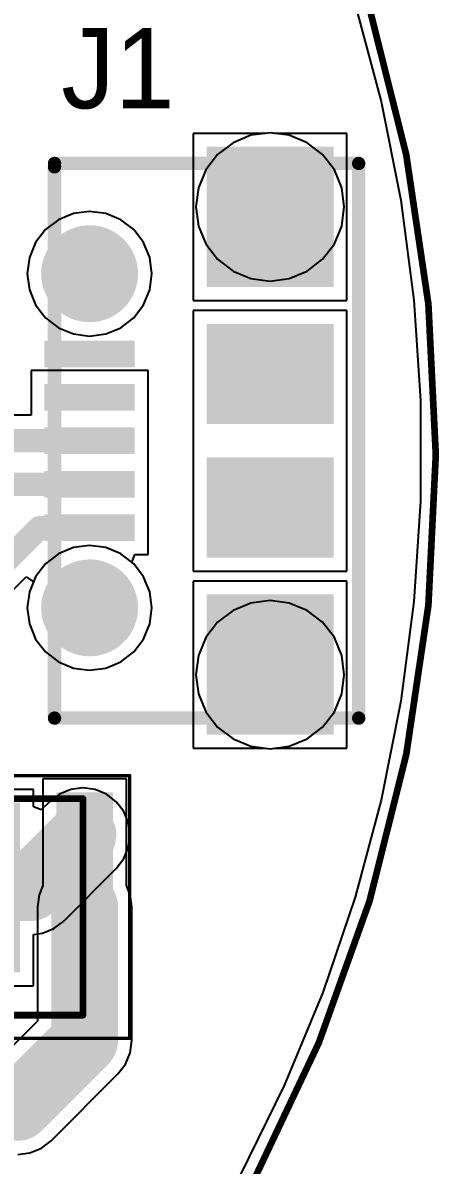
# Model space of a CAD drawing. Header units: millimetres. Extents: x 4.72 to 6.55, y 1.73 to 3.54.
# Drawn here: x 6.301 to 6.546, y 2.217 to 2.89 of the extents above; entities that cross this region are included whole.
import ezdxf

# ---------------------------------------------------------------- set-up
doc = ezdxf.new("R2010")
doc.units = ezdxf.units.MM
doc.header["$MEASUREMENT"] = 0
for name, color, linetype in [('BottomLayer', 5, 'Continuous'), ('BottomOverlay', 54, 'Continuous'), ('BottomPaste', 16, 'Continuous'), ('BottomSolder', 6, 'Continuous'), ('ConnectLayer', 7, 'Continuous'), ('Mechanical1', 6, 'Continuous'), ('Mechanical15', 56, 'Continuous'), ('Mechanical20', 56, 'Continuous'), ('MultiLayer', 9, 'Continuous'), ('PadHoleLayer', 156, 'Continuous'), ('TopLayer', 1, 'Continuous'), ('TopOverlay', 2, 'Continuous'), ('TopPaste', 8, 'Continuous'), ('TopSolder', 216, 'Continuous'), ('ViaHoleLayer', 16, 'Continuous')]:
    doc.layers.add(name, color=color, linetype=linetype)

# ---------------------------------------------------------------- blocks, each defined once
blk = doc.blocks.new('1050170001_32')
at = {"layer": 'BottomLayer'}
for points, const_width in [([(-0.1127, 0.1063, 1), (-0.08415, 0.1063, 1)], 0.02854), ([(0.08415, 0.1063, 1), (0.1127, 0.1063, 1)], 0.02854), ([(-0.15551, 0, 1), (-0.12008, 0, 1)], 0.03543), ([(0.12008, 0, 1), (0.15551, 0, 1)], 0.03543)]:
    blk.add_lwpolyline(points, format="xyb", close=True, dxfattribs=dict(at, const_width=const_width))
at = {"layer": 'BottomSolder'}
for points, const_width in [([(-0.1127, 0.1063, 1), (-0.08415, 0.1063, 1)], 0.02854), ([(0.08415, 0.1063, 1), (0.1127, 0.1063, 1)], 0.02854), ([(-0.15551, 0, 1), (-0.12008, 0, 1)], 0.03543), ([(0.12008, 0, 1), (0.15551, 0, 1)], 0.03543)]:
    blk.add_lwpolyline(points, format="xyb", close=True, dxfattribs=dict(at, const_width=const_width))
at = {"layer": 'Mechanical15', "const_width": 0.00787}
for points in [[(-0.16338, 0.12697), (0.16142, 0.12697)], [(-0.16338, 0.12697), (-0.16338, -0.05217)], [(0.16339, 0.12697), (0.16339, -0.05217)], [(-0.16338, -0.05217), (0.16339, -0.05217)]]:
    blk.add_lwpolyline(points, dxfattribs=at)
at = {"layer": 'Mechanical15', "const_width": 0.00394}
for points in [[(-0.16535, 0.12697, 1), (-0.16142, 0.12697, 1)], [(-0.16535, 0.12697, 1), (-0.16142, 0.12697, 1)], [(0.15945, 0.12697, 1), (0.16339, 0.12697, 1)], [(0.16142, 0.12697, 1), (0.16535, 0.12697, 1)], [(-0.16535, -0.05217, 1), (-0.16142, -0.05217, 1)], [(-0.16535, -0.05217, 1), (-0.16142, -0.05217, 1)], [(0.16142, -0.05217, 1), (0.16535, -0.05217, 1)], [(0.16142, -0.05217, 1), (0.16535, -0.05217, 1)]]:
    blk.add_lwpolyline(points, format="xyb", close=True, dxfattribs=at)
at = {"layer": 'MultiLayer'}
for points, const_width in [([(-0.1127, 0.1063, 1), (-0.08415, 0.1063, 1)], 0.02854), ([(0.08415, 0.1063, 1), (0.1127, 0.1063, 1)], 0.02854), ([(-0.15551, 0, 1), (-0.12008, 0, 1)], 0.03543), ([(0.12008, 0, 1), (0.15551, 0, 1)], 0.03543)]:
    blk.add_lwpolyline(points, format="xyb", close=True, dxfattribs=dict(at, const_width=const_width))
at = {"layer": 'PadHoleLayer'}
for points, const_width in [([(-0.10679, 0.1063, 1), (-0.09006, 0.1063, 1)], 0.01673), ([(0.09006, 0.1063, 1), (0.10679, 0.1063, 1)], 0.01673), ([(-0.15157, 0, 1), (-0.12402, 0, 1)], 0.02756), ([(0.12402, 0, 1), (0.15157, 0, 1)], 0.02756)]:
    blk.add_lwpolyline(points, format="xyb", close=True, dxfattribs=dict(at, const_width=const_width))
at = {"layer": 'TopLayer'}
for points, const_width in [([(-0.1127, 0.1063, 1), (-0.08415, 0.1063, 1)], 0.02854), ([(0.08415, 0.1063, 1), (0.1127, 0.1063, 1)], 0.02854), ([(-0.15551, 0, 1), (-0.12008, 0, 1)], 0.03543), ([(0.12008, 0, 1), (0.15551, 0, 1)], 0.03543)]:
    blk.add_lwpolyline(points, format="xyb", close=True, dxfattribs=dict(at, const_width=const_width))
for points in [[(-0.05905, 0.07972), (-0.04331, 0.07972), (-0.05905, 0.13287), (-0.04331, 0.13287)], [(-0.03346, 0.07972), (-0.01772, 0.07972), (-0.03346, 0.13287), (-0.01772, 0.13287)], [(-0.00787, 0.07972), (0.00787, 0.07972), (-0.00787, 0.13287), (0.00787, 0.13287)], [(0.01772, 0.07972), (0.03347, 0.07972), (0.01772, 0.13287), (0.03347, 0.13287)], [(0.04331, 0.07972), (0.05906, 0.07972), (0.04331, 0.13287), (0.05906, 0.13287)], [(-0.09055, 0.0374), (-0.17323, 0.0374), (-0.09055, -0.0374), (-0.17323, -0.0374)], [(-0.0689, -0.0374), (-0.00984, -0.0374), (-0.0689, 0.0374), (-0.00984, 0.0374)], [(0.0689, 0.0374), (0.00984, 0.0374), (0.0689, -0.0374), (0.00984, -0.0374)], [(0.09055, -0.0374), (0.17323, -0.0374), (0.09055, 0.0374), (0.17323, 0.0374)]]:
    blk.add_solid(points, dxfattribs=at)
at = {"layer": 'TopPaste'}
for points in [[(-0.05905, 0.07972), (-0.04331, 0.07972), (-0.05905, 0.13287), (-0.04331, 0.13287)], [(-0.03346, 0.07972), (-0.01772, 0.07972), (-0.03346, 0.13287), (-0.01772, 0.13287)], [(-0.00787, 0.07972), (0.00787, 0.07972), (-0.00787, 0.13287), (0.00787, 0.13287)], [(0.01772, 0.07972), (0.03347, 0.07972), (0.01772, 0.13287), (0.03347, 0.13287)], [(0.04331, 0.07972), (0.05906, 0.07972), (0.04331, 0.13287), (0.05906, 0.13287)], [(-0.09055, 0.0374), (-0.17323, 0.0374), (-0.09055, -0.0374), (-0.17323, -0.0374)], [(-0.0689, -0.0374), (-0.00984, -0.0374), (-0.0689, 0.0374), (-0.00984, 0.0374)], [(0.0689, 0.0374), (0.00984, 0.0374), (0.0689, -0.0374), (0.00984, -0.0374)], [(0.09055, -0.0374), (0.17323, -0.0374), (0.09055, 0.0374), (0.17323, 0.0374)]]:
    blk.add_solid(points, dxfattribs=at)
at = {"layer": 'TopSolder'}
for points, const_width in [([(-0.1127, 0.1063, 1), (-0.08415, 0.1063, 1)], 0.02854), ([(0.08415, 0.1063, 1), (0.1127, 0.1063, 1)], 0.02854), ([(-0.15551, 0, 1), (-0.12008, 0, 1)], 0.03543), ([(0.12008, 0, 1), (0.15551, 0, 1)], 0.03543)]:
    blk.add_lwpolyline(points, format="xyb", close=True, dxfattribs=dict(at, const_width=const_width))
for points in [[(-0.05905, 0.07972), (-0.04331, 0.07972), (-0.05905, 0.13287), (-0.04331, 0.13287)], [(-0.03346, 0.07972), (-0.01772, 0.07972), (-0.03346, 0.13287), (-0.01772, 0.13287)], [(-0.00787, 0.07972), (0.00787, 0.07972), (-0.00787, 0.13287), (0.00787, 0.13287)], [(0.01772, 0.07972), (0.03347, 0.07972), (0.01772, 0.13287), (0.03347, 0.13287)], [(0.04331, 0.07972), (0.05906, 0.07972), (0.04331, 0.13287), (0.05906, 0.13287)], [(-0.09055, 0.0374), (-0.17323, 0.0374), (-0.09055, -0.0374), (-0.17323, -0.0374)], [(-0.0689, -0.0374), (-0.00984, -0.0374), (-0.0689, 0.0374), (-0.00984, 0.0374)], [(0.0689, 0.0374), (0.00984, 0.0374), (0.0689, -0.0374), (0.00984, -0.0374)], [(0.09055, -0.0374), (0.17323, -0.0374), (0.09055, 0.0374), (0.17323, 0.0374)]]:
    blk.add_solid(points, dxfattribs=at)
blk = doc.blocks.new('FUSC4632X85N_33')
at = {"layer": 'Mechanical15', "const_width": 0.00394}
for points in [[(-0.08957, 0.06378), (-0.08957, -0.06378)], [(0.08957, 0.06378), (-0.08957, 0.06378)], [(0.08957, 0.06378), (0.08957, -0.06378)], [(0.08957, -0.06378), (-0.08957, -0.06378)]]:
    blk.add_lwpolyline(points, dxfattribs=at)
at = {"layer": 'Mechanical15', "const_width": 0.00197}
for points in [[(-0.09055, 0.06378, 1), (-0.08858, 0.06378, 1)], [(-0.09055, 0.06378, 1), (-0.08858, 0.06378, 1)], [(0.08858, 0.06378, 1), (0.09055, 0.06378, 1)], [(0.08858, 0.06378, 1), (0.09055, 0.06378, 1)], [(-0.09055, -0.06378, 1), (-0.08858, -0.06378, 1)], [(-0.09055, -0.06378, 1), (-0.08858, -0.06378, 1)], [(0.08858, -0.06378, 1), (0.09055, -0.06378, 1)], [(0.08858, -0.06378, 1), (0.09055, -0.06378, 1)]]:
    blk.add_lwpolyline(points, format="xyb", close=True, dxfattribs=at)
at = {"layer": 'Mechanical20', "const_width": 0.00197}
for points in [[(-0.11713, 0.07736), (-0.11713, -0.07736)], [(0.11713, 0.07736), (-0.11713, 0.07736)], [(0.11713, 0.07736), (0.11713, -0.07736)], [(0.11713, -0.07736), (-0.11713, -0.07736)]]:
    blk.add_lwpolyline(points, dxfattribs=at)
at = {"layer": 'Mechanical20', "const_width": 0.000984}
for points in [[(-0.11762, 0.07736, 1), (-0.11663, 0.07736, 1)], [(-0.11762, 0.07736, 1), (-0.11663, 0.07736, 1)], [(0.11663, 0.07736, 1), (0.11762, 0.07736, 1)], [(0.11663, 0.07736, 1), (0.11762, 0.07736, 1)], [(-0.11762, -0.07736, 1), (-0.11663, -0.07736, 1)], [(-0.11762, -0.07736, 1), (-0.11663, -0.07736, 1)], [(0.11663, -0.07736, 1), (0.11762, -0.07736, 1)], [(0.11663, -0.07736, 1), (0.11762, -0.07736, 1)]]:
    blk.add_lwpolyline(points, format="xyb", close=True, dxfattribs=at)
at = {"layer": 'TopLayer'}
for points in [[(-0.07382, -0.06752), (-0.07382, 0.06752), (-0.10728, -0.06752), (-0.10728, 0.06752)], [(0.10728, -0.06752), (0.10728, 0.06752), (0.07382, -0.06752), (0.07382, 0.06752)]]:
    blk.add_solid(points, dxfattribs=at)
at = {"layer": 'TopOverlay', "const_width": 0.00787}
blk.add_lwpolyline([(0, 0.05984), (0, -0.05984)], dxfattribs=at)
at = {"layer": 'TopOverlay', "const_width": 0.00394}
for points in [[(-0.00197, 0.05984, 1), (0.00197, 0.05984, 1)], [(-0.00197, -0.05984, 1), (0.00197, -0.05984, 1)]]:
    blk.add_lwpolyline(points, format="xyb", close=True, dxfattribs=at)
at = {"layer": 'TopPaste'}
for points in [[(-0.07382, -0.06752), (-0.07382, 0.06752), (-0.10728, -0.06752), (-0.10728, 0.06752)], [(0.10728, -0.06752), (0.10728, 0.06752), (0.07382, -0.06752), (0.07382, 0.06752)]]:
    blk.add_solid(points, dxfattribs=at)
at = {"layer": 'TopSolder'}
for points in [[(-0.07382, -0.06752), (-0.07382, 0.06752), (-0.10728, -0.06752), (-0.10728, 0.06752)], [(0.10728, -0.06752), (0.10728, 0.06752), (0.07382, -0.06752), (0.07382, 0.06752)]]:
    blk.add_solid(points, dxfattribs=at)
blk = doc.blocks.new('DO_220AA_B_36')
at = {"layer": 'BottomLayer'}
for points in [[(-0.08006, -0.05), (0.02506, -0.05), (-0.08006, 0.05), (0.02506, 0.05)], [(0.05006, 0.025), (0.05006, -0.025), (0.08006, 0.025), (0.08006, -0.025)]]:
    blk.add_solid(points, dxfattribs=at)
at = {"layer": 'BottomOverlay'}
for points, const_width in [([(-0.1015, -0.00075, 1), (-0.10661, -0.00075, 1)], 0.01), ([(-0.10911, -0.00075, 1), (-0.10411, -0.00075, 1)], 0.005), ([(-0.104, -0.00075, 1), (-0.099, -0.00075, 1)], 0.005)]:
    blk.add_lwpolyline(points, format="xyb", close=True, dxfattribs=dict(at, const_width=const_width))
at = {"layer": 'BottomPaste'}
for points in [[(-0.08006, -0.05), (0.02506, -0.05), (-0.08006, 0.05), (0.02506, 0.05)], [(0.05006, 0.025), (0.05006, -0.025), (0.08006, 0.025), (0.08006, -0.025)]]:
    blk.add_solid(points, dxfattribs=at)
at = {"layer": 'BottomSolder'}
for points in [[(-0.08006, -0.05), (0.02506, -0.05), (-0.08006, 0.05), (0.02506, 0.05)], [(0.05006, 0.025), (0.05006, -0.025), (0.08006, 0.025), (0.08006, -0.025)]]:
    blk.add_solid(points, dxfattribs=at)
at = {"layer": 'Mechanical15', "const_width": 0.01}
for points in [[(0.07106, 0.04291), (-0.07106, 0.04291)], [(-0.07106, 0.04291), (-0.07106, -0.04291)], [(0.07106, 0.04291), (0.07106, -0.04291)], [(0.07106, -0.04291), (-0.07106, -0.04291)]]:
    blk.add_lwpolyline(points, dxfattribs=at)
at = {"layer": 'Mechanical15', "const_width": 0.005}
for points in [[(-0.07356, 0.04291, 1), (-0.06856, 0.04291, 1)], [(-0.07356, 0.04291, 1), (-0.06856, 0.04291, 1)], [(0.06856, 0.04291, 1), (0.07356, 0.04291, 1)], [(0.06856, 0.04291, 1), (0.07356, 0.04291, 1)], [(-0.07356, -0.04291, 1), (-0.06856, -0.04291, 1)], [(-0.07356, -0.04291, 1), (-0.06856, -0.04291, 1)], [(0.06856, -0.04291, 1), (0.07356, -0.04291, 1)], [(0.06856, -0.04291, 1), (0.07356, -0.04291, 1)]]:
    blk.add_lwpolyline(points, format="xyb", close=True, dxfattribs=at)

msp = doc.modelspace()

# ---------------------------------------------------------------- linework, layer by layer
at = {"layer": 'BottomLayer', "const_width": 0.03937}
for points in [[(6.30565, 2.38045), (6.33661, 2.41142)], [(6.24705, 2.38045), (6.30565, 2.38045)]]:
    msp.add_lwpolyline(points, dxfattribs=at)
at = {"layer": 'BottomLayer'}
for points, const_width in [([(6.32677, 2.41142, 1), (6.34646, 2.41142, 1)], 0.01969), ([(6.33169, 2.41142, 1), (6.34154, 2.41142, 1)], 0.00984), ([(6.2958, 2.38045, 1), (6.31549, 2.38045, 1)], 0.01969), ([(6.2958, 2.38045, 1), (6.31549, 2.38045, 1)], 0.01969)]:
    msp.add_lwpolyline(points, format="xyb", close=True, dxfattribs=dict(at, const_width=const_width))
at = {"layer": 'ConnectLayer'}
for p, q in [((6.49691, 2.90079), (6.51225, 2.84353)), ((6.49691, 2.90079), (6.51225, 2.84353)), ((6.51225, 2.84353), (6.52382, 2.78538)), ((6.51225, 2.84353), (6.52382, 2.78538)), ((6.44401, 2.8248), (6.40157, 2.8248)), ((6.40157, 2.8248), (6.40157, 2.72638)), ((6.43554, 2.82369), (6.42501, 2.81932)), ((6.44685, 2.82518), (6.43554, 2.82369)), ((6.44685, 2.82518), (6.44401, 2.8248)), ((6.44969, 2.8248), (6.44685, 2.82518)), ((6.45816, 2.82369), (6.44685, 2.82518)), ((6.49213, 2.8248), (6.44969, 2.8248)), ((6.46869, 2.81932), (6.45816, 2.82369)), ((6.49213, 2.72638), (6.49213, 2.8248)), ((6.42501, 2.81932), (6.41596, 2.81238)), ((6.47774, 2.81238), (6.46869, 2.81932)), ((6.41596, 2.81238), (6.40902, 2.80334)), ((6.48468, 2.80334), (6.47774, 2.81238)), ((6.40902, 2.80334), (6.40466, 2.7928)), ((6.48904, 2.7928), (6.48468, 2.80334)), ((6.40466, 2.7928), (6.40317, 2.7815)), ((6.49053, 2.7815), (6.48904, 2.7928)), ((6.40317, 2.7815), (6.40466, 2.77019)), ((6.48904, 2.77019), (6.49053, 2.7815)), ((6.52382, 2.78538), (6.53156, 2.7266)), ((6.52382, 2.78538), (6.53156, 2.7266)), ((6.32219, 2.77394), (6.31458, 2.7681)), ((6.32219, 2.77394), (6.31458, 2.7681)), ((6.33105, 2.77761), (6.32219, 2.77394)), ((6.33105, 2.77761), (6.32219, 2.77394)), ((6.34055, 2.77886), (6.33105, 2.77761)), ((6.34055, 2.77886), (6.33105, 2.77761)), ((6.35006, 2.77761), (6.34055, 2.77886)), ((6.35006, 2.77761), (6.34055, 2.77886)), ((6.35892, 2.77394), (6.35006, 2.77761)), ((6.35892, 2.77394), (6.35006, 2.77761)), ((6.36653, 2.7681), (6.35892, 2.77394)), ((6.36653, 2.7681), (6.35892, 2.77394)), ((6.31458, 2.7681), (6.30874, 2.76049)), ((6.31458, 2.7681), (6.30874, 2.76049)), ((6.37236, 2.76049), (6.36653, 2.7681)), ((6.37236, 2.76049), (6.36653, 2.7681)), ((6.40466, 2.77019), (6.40902, 2.75966)), ((6.48468, 2.75966), (6.48904, 2.77019)), ((6.30874, 2.76049), (6.30507, 2.75163)), ((6.30874, 2.76049), (6.30507, 2.75163)), ((6.37603, 2.75163), (6.37236, 2.76049)), ((6.37603, 2.75163), (6.37236, 2.76049)), ((6.40902, 2.75966), (6.41596, 2.75061)), ((6.47774, 2.75061), (6.48468, 2.75966)), ((6.30507, 2.75163), (6.30382, 2.74213)), ((6.30507, 2.75163), (6.30382, 2.74213)), ((6.37728, 2.74213), (6.37603, 2.75163)), ((6.37728, 2.74213), (6.37603, 2.75163)), ((6.41596, 2.75061), (6.42501, 2.74367)), ((6.46869, 2.74367), (6.47774, 2.75061)), ((6.30382, 2.74213), (6.30507, 2.73262)), ((6.30382, 2.74213), (6.30507, 2.73262)), ((6.37603, 2.73262), (6.37728, 2.74213)), ((6.37603, 2.73262), (6.37728, 2.74213)), ((6.42501, 2.74367), (6.43554, 2.7393)), ((6.43554, 2.7393), (6.44685, 2.73782)), ((6.44685, 2.73782), (6.45816, 2.7393)), ((6.45816, 2.7393), (6.46869, 2.74367)), ((6.30507, 2.73262), (6.30874, 2.72376)), ((6.30507, 2.73262), (6.30874, 2.72376)), ((6.37236, 2.72376), (6.37603, 2.73262)), ((6.37236, 2.72376), (6.37603, 2.73262)), ((6.40157, 2.72638), (6.49213, 2.72638)), ((6.53156, 2.7266), (6.53543, 2.66744)), ((6.53156, 2.7266), (6.53543, 2.66744)), ((6.30874, 2.72376), (6.31458, 2.71615)), ((6.30874, 2.72376), (6.31458, 2.71615)), ((6.36653, 2.71615), (6.37236, 2.72376)), ((6.36653, 2.71615), (6.37236, 2.72376)), ((6.49213, 2.72047), (6.40157, 2.72047)), ((6.40157, 2.72047), (6.40157, 2.64673)), ((6.49213, 2.64673), (6.49213, 2.72047)), ((6.31458, 2.71615), (6.32219, 2.71032)), ((6.31458, 2.71615), (6.32219, 2.71032)), ((6.35892, 2.71032), (6.36653, 2.71615)), ((6.35892, 2.71032), (6.36653, 2.71615)), ((6.32219, 2.71032), (6.33105, 2.70665)), ((6.32219, 2.71032), (6.33105, 2.70665)), ((6.33105, 2.70665), (6.34055, 2.70539)), ((6.33105, 2.70665), (6.34055, 2.70539)), ((6.34055, 2.70539), (6.35006, 2.70665)), ((6.34055, 2.70539), (6.35006, 2.70665)), ((6.35006, 2.70665), (6.35892, 2.71032)), ((6.35006, 2.70665), (6.35892, 2.71032)), ((6.375, 2.68504), (6.3061, 2.68504)), ((6.3061, 2.68504), (6.3061, 2.65875)), ((6.375, 2.65354), (6.375, 2.68504)), ((6.53543, 2.66744), (6.53543, 2.6378)), ((6.53543, 2.66744), (6.53543, 2.6378)), ((6.3061, 2.65875), (6.2878, 2.65875)), ((6.375, 2.62795), (6.375, 2.65354)), ((6.40157, 2.64673), (6.40157, 2.64567)), ((6.40157, 2.64567), (6.40157, 2.64173)), ((6.49213, 2.64567), (6.49213, 2.64673)), ((6.49213, 2.64173), (6.49213, 2.64567)), ((6.40157, 2.64173), (6.40157, 2.64067)), ((6.40157, 2.64067), (6.40157, 2.56693)), ((6.49213, 2.64067), (6.49213, 2.64173)), ((6.49213, 2.56693), (6.49213, 2.64067)), ((6.53543, 2.6378), (6.53543, 2.60815)), ((6.53543, 2.6378), (6.53543, 2.60815)), ((6.375, 2.60236), (6.375, 2.62795)), ((6.53543, 2.60815), (6.53156, 2.54899)), ((6.53543, 2.60815), (6.53156, 2.54899)), ((6.375, 2.57677), (6.375, 2.60236)), ((6.33105, 2.58076), (6.32219, 2.57709)), ((6.34055, 2.58201), (6.33105, 2.58076)), ((6.35006, 2.58076), (6.34055, 2.58201)), ((6.35892, 2.57709), (6.35006, 2.58076)), ((6.31458, 2.57125), (6.30874, 2.56364)), ((6.32219, 2.57709), (6.31458, 2.57125)), ((6.36653, 2.57125), (6.35892, 2.57709)), ((6.3655, 2.57204), (6.36711, 2.57677)), ((6.36653, 2.57125), (6.3655, 2.57204)), ((6.37236, 2.56364), (6.36653, 2.57125)), ((6.37236, 2.56364), (6.36653, 2.57125)), ((6.36711, 2.57677), (6.375, 2.57677)), ((6.40157, 2.56693), (6.49213, 2.56693)), ((6.1811, 2.44131), (6.30326, 2.56346)), ((6.30326, 2.56346), (6.30749, 2.56063)), ((6.30874, 2.56364), (6.30507, 2.55478)), ((6.30749, 2.56063), (6.30507, 2.55478)), ((6.37603, 2.55478), (6.37236, 2.56364)), ((6.37603, 2.55478), (6.37236, 2.56364)), ((6.49213, 2.56102), (6.40157, 2.56102)), ((6.40157, 2.56102), (6.40157, 2.4626)), ((6.49213, 2.4626), (6.49213, 2.56102)), ((6.30507, 2.55478), (6.30382, 2.54528)), ((6.30507, 2.55478), (6.30382, 2.54528)), ((6.37728, 2.54528), (6.37603, 2.55478)), ((6.37728, 2.54528), (6.37603, 2.55478)), ((6.30382, 2.54528), (6.30507, 2.53577)), ((6.30382, 2.54528), (6.30507, 2.53577)), ((6.37603, 2.53577), (6.37728, 2.54528)), ((6.37603, 2.53577), (6.37728, 2.54528)), ((6.43554, 2.5481), (6.42501, 2.54373)), ((6.44685, 2.54959), (6.43554, 2.5481)), ((6.45816, 2.5481), (6.44685, 2.54959)), ((6.46869, 2.54373), (6.45816, 2.5481)), ((6.53156, 2.54899), (6.52382, 2.49021)), ((6.53156, 2.54899), (6.52382, 2.49021)), ((6.42501, 2.54373), (6.41596, 2.53679)), ((6.47774, 2.53679), (6.46869, 2.54373)), ((6.30507, 2.53577), (6.30874, 2.52691)), ((6.30507, 2.53577), (6.30874, 2.52691)), ((6.37236, 2.52691), (6.37603, 2.53577)), ((6.37236, 2.52691), (6.37603, 2.53577)), ((6.41596, 2.53679), (6.40902, 2.52775)), ((6.48468, 2.52775), (6.47774, 2.53679)), ((6.30874, 2.52691), (6.31458, 2.5193)), ((6.30874, 2.52691), (6.31458, 2.5193)), ((6.36653, 2.5193), (6.37236, 2.52691)), ((6.36653, 2.5193), (6.37236, 2.52691)), ((6.40902, 2.52775), (6.40466, 2.51721)), ((6.48904, 2.51721), (6.48468, 2.52775)), ((6.31458, 2.5193), (6.32219, 2.51347)), ((6.31458, 2.5193), (6.32219, 2.51347)), ((6.35892, 2.51347), (6.36653, 2.5193)), ((6.35892, 2.51347), (6.36653, 2.5193)), ((6.40466, 2.51721), (6.40317, 2.50591)), ((6.49053, 2.50591), (6.48904, 2.51721)), ((6.32219, 2.51347), (6.33105, 2.5098)), ((6.32219, 2.51347), (6.33105, 2.5098)), ((6.35006, 2.5098), (6.35892, 2.51347)), ((6.35006, 2.5098), (6.35892, 2.51347)), ((6.33105, 2.5098), (6.34055, 2.50854)), ((6.33105, 2.5098), (6.34055, 2.50854)), ((6.34055, 2.50854), (6.35006, 2.5098)), ((6.34055, 2.50854), (6.35006, 2.5098)), ((6.40317, 2.50591), (6.40466, 2.4946)), ((6.48904, 2.4946), (6.49053, 2.50591)), ((6.40466, 2.4946), (6.40902, 2.48407)), ((6.48468, 2.48407), (6.48904, 2.4946)), ((6.52382, 2.49021), (6.51225, 2.43206)), ((6.52382, 2.49021), (6.51225, 2.43206)), ((6.40902, 2.48407), (6.41596, 2.47502)), ((6.47774, 2.47502), (6.48468, 2.48407)), ((6.41596, 2.47502), (6.42501, 2.46808)), ((6.46869, 2.46808), (6.47774, 2.47502)), ((6.42501, 2.46808), (6.43554, 2.46371)), ((6.43554, 2.46371), (6.44685, 2.46223)), ((6.44685, 2.46223), (6.45816, 2.46371)), ((6.45816, 2.46371), (6.46869, 2.46808)), ((6.40157, 2.4626), (6.44401, 2.4626)), ((6.44401, 2.4626), (6.44685, 2.46223)), ((6.44685, 2.46223), (6.44969, 2.4626)), ((6.44969, 2.4626), (6.49213, 2.4626)), ((6.3622, 2.44449), (6.31299, 2.44449)), ((6.31299, 2.44449), (6.31299, 2.3817)), ((6.3622, 2.3817), (6.3622, 2.44449)), ((6.30748, 2.43832), (6.18729, 2.43832)), ((6.30748, 2.42813), (6.30748, 2.43832)), ((6.32942, 2.43827), (6.32272, 2.43549)), ((6.33661, 2.43921), (6.32942, 2.43827)), ((6.34381, 2.43827), (6.33661, 2.43921)), ((6.35051, 2.43549), (6.34381, 2.43827)), ((6.31696, 2.43107), (6.3121, 2.42621)), ((6.32272, 2.43549), (6.31696, 2.43107)), ((6.35627, 2.43107), (6.35051, 2.43549)), ((6.36069, 2.42532), (6.35627, 2.43107)), ((6.51225, 2.43206), (6.49691, 2.3748)), ((6.51225, 2.43206), (6.49691, 2.3748)), ((6.3121, 2.42621), (6.30748, 2.42813)), ((6.36346, 2.41861), (6.36069, 2.42532)), ((6.36441, 2.41142), (6.36346, 2.41861)), ((6.36346, 2.40422), (6.36441, 2.41142)), ((6.36069, 2.39752), (6.36346, 2.40422)), ((6.35627, 2.39176), (6.36069, 2.39752)), ((6.3253, 2.36079), (6.35627, 2.39176)), ((6.31075, 2.37629), (6.3098, 2.36909)), ((6.31299, 2.3817), (6.31075, 2.37629)), ((6.36445, 2.37629), (6.3622, 2.3817)), ((6.3654, 2.36909), (6.36445, 2.37629)), ((6.3098, 2.36909), (6.3098, 2.30187)), ((6.3654, 2.29035), (6.3654, 2.36909)), ((6.49691, 2.3748), (6.47785, 2.31866)), ((6.49691, 2.3748), (6.47785, 2.31866)), ((6.31284, 2.3536), (6.31954, 2.35638)), ((6.31954, 2.35638), (6.3253, 2.36079)), ((6.30748, 2.35289), (6.31284, 2.3536)), ((6.30748, 2.32257), (6.30748, 2.35289)), ((6.18661, 2.32257), (6.30748, 2.32257)), ((6.47785, 2.31866), (6.45516, 2.26388)), ((6.47785, 2.31866), (6.45516, 2.26388)), ((6.3098, 2.30187), (6.28671, 2.27878)), ((6.36445, 2.28316), (6.3654, 2.29035)), ((6.36167, 2.27646), (6.36445, 2.28316)), ((6.35725, 2.2707), (6.36167, 2.27646)), ((6.31788, 2.23133), (6.35725, 2.2707)), ((6.45516, 2.26388), (6.42894, 2.21071)), ((6.45516, 2.26388), (6.42894, 2.21071)), ((6.31213, 2.22691), (6.31788, 2.23133)), ((6.29823, 2.22319), (6.30542, 2.22413)), ((6.30542, 2.22413), (6.31213, 2.22691))]:
    msp.add_line(p, q, dxfattribs=at)
at = {"layer": 'Mechanical1'}
for points, const_width in [([(6.54443, 2.63551, 1), (4.73341, 2.63551, 1)], 0.00394), ([(6.54345, 2.63551, 1), (6.54542, 2.63551, 1)], 0.00197)]:
    msp.add_lwpolyline(points, format="xyb", close=True, dxfattribs=dict(at, const_width=const_width))
at = {"layer": 'MultiLayer', "const_width": 0.00984}
msp.add_lwpolyline([(6.33169, 2.41142, 1), (6.34154, 2.41142, 1)], format="xyb", close=True, dxfattribs=at)
at = {"layer": 'TopLayer'}
for points, const_width in [([(6.27397, 2.6437), (6.34055, 2.6437)], 0.01378), ([(6.2907, 2.61811), (6.34055, 2.61811)], 0.01378), ([(6.1565, 2.43799), (6.31102, 2.59252)], 0.01378), ([(6.31102, 2.59252), (6.34055, 2.59252)], 0.01378), ([(6.3376, 2.29035), (6.3376, 2.36909)], 0.03937), ([(6.29823, 2.25098), (6.3376, 2.29035)], 0.03937), ([(6.1378, 2.25098), (6.29823, 2.25098)], 0.03937)]:
    msp.add_lwpolyline(points, dxfattribs=dict(at, const_width=const_width))
for points, const_width in [([(6.33711, 2.6437, 1), (6.344, 2.6437, 1)], 0.00689), ([(6.33711, 2.61811, 1), (6.344, 2.61811, 1)], 0.00689), ([(6.30758, 2.59252, 1), (6.31447, 2.59252, 1)], 0.00689), ([(6.30758, 2.59252, 1), (6.31447, 2.59252, 1)], 0.00689), ([(6.33711, 2.59252, 1), (6.344, 2.59252, 1)], 0.00689), ([(6.33169, 2.41142, 1), (6.34154, 2.41142, 1)], 0.00984), ([(6.32776, 2.36909, 1), (6.34744, 2.36909, 1)], 0.01969), ([(6.32776, 2.29035, 1), (6.34744, 2.29035, 1)], 0.01969), ([(6.32776, 2.29035, 1), (6.34744, 2.29035, 1)], 0.01969), ([(6.28839, 2.25098, 1), (6.30807, 2.25098, 1)], 0.01969), ([(6.28839, 2.25098, 1), (6.30807, 2.25098, 1)], 0.01969)]:
    msp.add_lwpolyline(points, format="xyb", close=True, dxfattribs=dict(at, const_width=const_width))
at = {"layer": 'ViaHoleLayer', "const_width": 0.00591}
msp.add_lwpolyline([(6.33366, 2.41142, 1), (6.33957, 2.41142, 1)], format="xyb", close=True, dxfattribs=at)

# ---------------------------------------------------------------- block references
for name, p, rotation in [('1050170001_32', (6.44685, 2.6437), 90), ('FUSC4632X85N_33', (6.24705, 2.36909), 180), ('DO_220AA_B_36', (6.21955, 2.38045), 180)]:
    msp.add_blockref(name, p, dxfattribs=dict(rotation=rotation))

# ---------------------------------------------------------------- texts
at = {"layer": 'TopOverlay'}
msp.add_text('J1', height=0.047244, dxfattribs=at).set_placement((6.32382, 2.83957))

doc.saveas('drawing.dxf')
